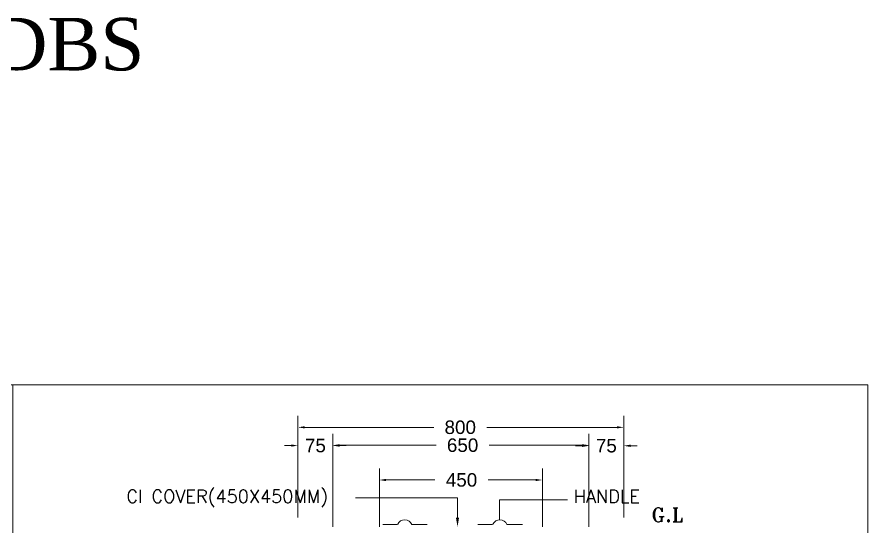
# Model space of a CAD drawing. Header units: millimetres. Extents: x 1327414 to 2124380, y -346496 to -91575.
# Drawn here: x 1583671 to 1588533, y -255738 to -252825 of the extents above; entities that cross this region are included whole.
import ezdxf

# ---------------------------------------------------------------- set-up
doc = ezdxf.new("R2010")
doc.units = ezdxf.units.MM
doc.header["$LTSCALE"] = 600
doc.header["$MEASUREMENT"] = 0
for name, color, linetype, lineweight in [('ELECTRICAL', 5, 'Continuous', 0), ('EP', 3, 'Continuous', 0), ('TXT', 7, 'Continuous', 0), ('WORKING', 113, 'Continuous', 0)]:
    doc.layers.add(name, color=color, linetype=linetype, lineweight=lineweight)
doc.styles.add('ARIAL', font='')
doc.styles.add('ROMANS', font='romans.shx')
doc.styles.add('ROMANT', font='romant.shx')
doc.styles.add('TIMES_R', font='', dxfattribs={"height": 1.25})
doc.styles.get('ARIAL').set_extended_font_data('Arial')
doc.styles.get('TIMES_R').set_extended_font_data('Times New Roman')

# ---------------------------------------------------------------- blocks, each defined once
blk = doc.blocks.new('Earthing')
at = {"layer": 'ELECTRICAL'}
for p, q in [((-27.11, 338.78), (-248.23, 338.78)), ((-157.51, 293.45, 464813.39), (-152.77, 293.45, 464813.39)), ((-148.13, 293.45, 464813.39), (-143.09, 293.45, 464813.39)), ((-126.64, 293.45, 464813.39), (-121.9, 293.45, 464813.39)), ((-117.25, 293.45, 464813.39), (-112.22, 293.45, 464813.39))]:
    blk.add_line(p, q, dxfattribs=at)
for centre in [(-150.42, 292.54, 464813.39), (-119.55, 292.54, 464813.39)]:
    blk.add_arc(centre, 2.47, 21.6724, 155.8916, dxfattribs=at)
at = {"layer": 'TXT', "color": 7}
for p, q in [((-542.46, 338.78), (-274.97, 338.78)), ((-274.97, 338.78), (0, 338.78)), ((0, 338.78), (-274.97, 338.78)), ((-133.27, 302.09, 464813.39), (-166.43, 302.09, 464813.39)), ((-133.27, 295.74, 464813.39), (-133.27, 302.09, 464813.39)), ((-119.65, 301.43, 464813.39), (-97.55, 301.43, 464813.39)), ((-119.65, 295.1, 464813.39), (-119.65, 301.43, 464813.39))]:
    blk.add_line(p, q, dxfattribs=at)
blk.add_lwpolyline([(-277.61, 338.78), (0, 338.78), (0, 0), (-277.61, 0)], close=True, dxfattribs=at)
at = {"layer": 'TXT', "color": 3}
blk.add_solid([(-132.77, 295.74, 464813.39), (-133.78, 295.74, 464813.39), (-133.27, 292.71, 464813.39)], dxfattribs=at)
at = {"layer": 'WORKING', "color": 8, "linetype": 'ByBlock', "lineweight": 9}
for p, q in [((-185.08, 295.75, 464813.39), (-185.08, 328.76, 464813.39)), ((-79.28, 295.75, 464813.39), (-79.28, 328.76, 464813.39)), ((-185.08, 295.75, 464813.39), (-185.08, 322.84, 464813.39)), ((-173.74, 292.69, 464813.39), (-173.74, 322.94, 464813.39)), ((-173.74, 316.41, 464813.39), (-173.74, 322.84, 464813.39)), ((-90.62, 315.97, 464813.39), (-90.62, 322.94, 464813.39)), ((-90.62, 292.69, 464813.39), (-90.62, 322.78, 464813.39)), ((-79.28, 315.97, 464813.39), (-79.28, 322.78, 464813.39)), ((-158.63, 292.69, 464813.39), (-158.63, 311.67, 464813.39)), ((-105.73, 292.69, 464813.39), (-105.73, 311.67, 464813.39))]:
    blk.add_line(p, q, dxfattribs=at)
at = {"layer": 'WORKING', "color": 8, "linetype": 'ByBlock'}
for p, q in [((-182.89, 325.01, 464813.39), (-140.96, 325.01, 464813.39)), ((-81.47, 325.01, 464813.39), (-123.8, 325.01, 464813.39)), ((-187.27, 319.09, 464813.39), (-189.45, 319.09, 464813.39)), ((-171.56, 319.19, 464813.39), (-140.21, 319.19, 464813.39)), ((-171.56, 319.09, 464813.39), (-169.37, 319.09, 464813.39)), ((-92.81, 319.19, 464813.39), (-123.04, 319.19, 464813.39)), ((-92.81, 319.03, 464813.39), (-94.99, 319.03, 464813.39)), ((-77.1, 319.03, 464813.39), (-74.91, 319.03, 464813.39)), ((-156.44, 307.92, 464813.39), (-140.63, 307.92, 464813.39)), ((-107.92, 307.92, 464813.39), (-123.3, 307.92, 464813.39))]:
    blk.add_line(p, q, dxfattribs=at)
for points in [[(-182.89, 325.37, 464813.39), (-182.89, 324.65, 464813.39), (-185.08, 325.01, 464813.39)], [(-81.47, 325.37, 464813.39), (-81.47, 324.65, 464813.39), (-79.28, 325.01, 464813.39)], [(-187.27, 319.46, 464813.39), (-187.27, 318.73, 464813.39), (-185.08, 319.09, 464813.39)], [(-171.56, 319.55, 464813.39), (-171.56, 318.82, 464813.39), (-173.74, 319.19, 464813.39)], [(-171.56, 319.46, 464813.39), (-171.56, 318.73, 464813.39), (-173.74, 319.09, 464813.39)], [(-92.81, 319.55, 464813.39), (-92.81, 318.82, 464813.39), (-90.62, 319.19, 464813.39)], [(-92.81, 319.39, 464813.39), (-92.81, 318.66, 464813.39), (-90.62, 319.03, 464813.39)], [(-77.1, 319.39, 464813.39), (-77.1, 318.66, 464813.39), (-79.28, 319.03, 464813.39)], [(-156.44, 308.28, 464813.39), (-156.44, 307.55, 464813.39), (-158.63, 307.92, 464813.39)], [(-107.92, 308.28, 464813.39), (-107.92, 307.55, 464813.39), (-105.73, 307.92, 464813.39)]]:
    blk.add_solid(points, dxfattribs=at)
at = {"layer": 'TXT', "color": 7}
for s, height, style, p in [('CI COVER(450X450MM)', 4.2188, 'ROMANS', (-240.78, 300.51, 464813.39)), ('HANDLE', 4.219, 'ROMANS', (-95.55, 300.51, 464813.39)), ('G.L', 4.534, 'ROMANT', (-70.29, 294.33, 464813.39))]:
    blk.add_text(s, height=height, dxfattribs=dict(at, style=style)).set_placement(p)
at = {"layer": 'WORKING', "color": 7, "linetype": 'ByBlock', "char_height": 4.375, "attachment_point": 5, "style": 'ARIAL'}
for s, insert in [('\\A1;800', (-132.38, 325.01, 464813.39)), ('\\A1;75', (-179.41, 319.09, 464813.39)), ('\\A1;650', (-131.62, 319.19, 464813.39)), ('\\A1;75', (-84.95, 319.03, 464813.39)), ('\\A1;450', (-131.97, 307.92, 464813.39))]:
    blk.add_mtext(s, dxfattribs=dict(at, insert=insert))

msp = doc.modelspace()

# ---------------------------------------------------------------- block references
at = {"layer": 'EP', "color": 7, "linetype": 'ByBlock', "xscale": 17.600327341887, "yscale": 17.600327341887, "zscale": 17.600327341887}
msp.add_blockref('Earthing', (1588533.3, -260889.5), dxfattribs=at)

# ---------------------------------------------------------------- texts
at = {"layer": 'EP', "color": 7, "lineweight": -3, "style": 'TIMES_R'}
msp.add_text('GENERAL BODY EARTHING FOR LT PANELS & DBS', height=300, dxfattribs=at).set_placement((1573510.8, -253130.1))

doc.saveas('drawing.dxf')
